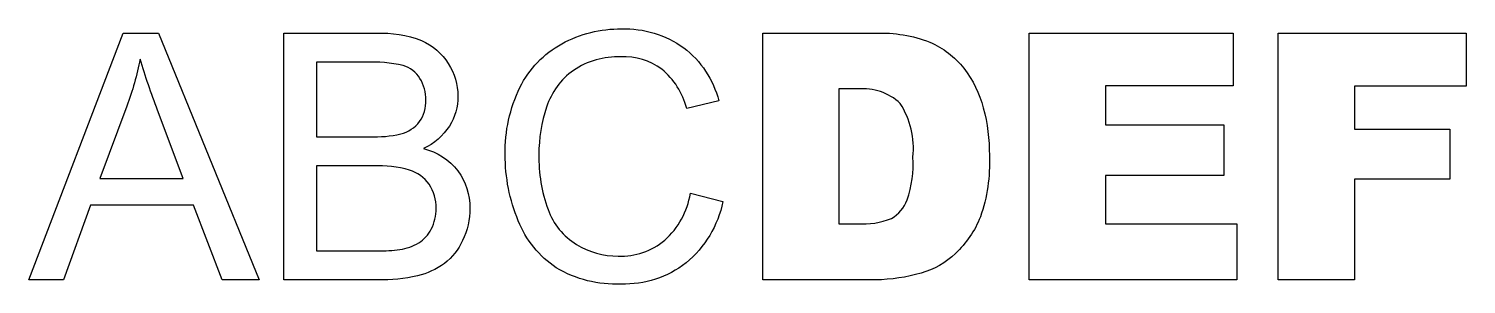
# Model space of a CAD drawing. Header units: millimetres. Extents: x 10 to 68.4, y 9.7 to 20.
import ezdxf

# ---------------------------------------------------------------- set-up
doc = ezdxf.new("R2010")
doc.units = ezdxf.units.MM
doc.layers.get('0').update_dxf_attribs({"lineweight": 25, "true_color": 0xffffff})

msp = doc.modelspace()

# ---------------------------------------------------------------- linework, layer by layer
at = {"flags": 128}
for points in [[(36.866, 13.336), (38.189, 13.001, -0.167453), (36.692, 10.515, -0.173432), (34.049, 9.659, -0.145701), (31.419, 10.317, -0.152604), (29.877, 12.224, -0.101451), (29.349, 14.905, -0.120062), (29.946, 17.63, -0.153347), (31.644, 19.396, -0.127948), (34.069, 20, -0.165199), (36.593, 19.236, -0.167022), (38.019, 17.087), (36.716, 16.78, 0.15602), (35.706, 18.37, 0.165889), (34.042, 18.868, 0.15893), (32.115, 18.315, 0.161763), (31.027, 16.832, 0.081983), (30.713, 14.911, 0.093314), (31.085, 12.684, 0.170262), (32.241, 11.262, 0.138492), (33.939, 10.791, 0.180382), (35.822, 11.432, 0.170149)], [(20.36, 9.829), (20.36, 19.829), (24.112, 19.829, -0.101345), (25.95, 19.526, -0.155055), (27.035, 18.591, -0.142579), (27.427, 17.271, -0.141304), (27.079, 16.064, -0.143013), (26.028, 15.15, -0.163538), (27.423, 14.243, -0.168329), (27.911, 12.729, -0.116197), (27.614, 11.422, -0.118811), (26.881, 10.491, -0.099101), (25.786, 9.997, -0.06112), (24.173, 9.829)], [(39.804, 19.829), (44.395, 19.829, -0.102164), (46.588, 19.461, -0.123838), (47.969, 18.404, -0.103182), (48.76, 16.801, -0.065918), (49.006, 14.864, -0.09424), (48.641, 12.377, -0.110277), (47.628, 10.897, -0.123054), (46.236, 10.102, -0.065212), (44.395, 9.829), (39.804, 9.829)], [(12.885, 13.936), (16.276, 13.936), (15.232, 16.705, -0.020028), (14.523, 18.779, -0.038979), (13.984, 16.869)], [(21.683, 15.628), (23.846, 15.628, 0.065947), (25.108, 15.744, 0.166525), (25.868, 16.241, 0.162771), (26.124, 17.115, 0.144165), (25.885, 17.991, 0.18321), (25.203, 18.51, 0.067339), (23.682, 18.649), (21.683, 18.649)], [(42.894, 17.565), (42.894, 12.101), (43.651, 12.101, 0.11082), (45.029, 12.316, 0.174533), (45.67, 13.066, 0.093761), (45.902, 14.802, 0.170738), (45.384, 16.978, 0.21675), (43.665, 17.565)], [(21.683, 11.01), (24.173, 11.01, 0.039395), (25.073, 11.057, 0.094848), (25.837, 11.33, 0.131837), (26.342, 11.886, 0.126312), (26.54, 12.729, 0.156179), (26.253, 13.701, 0.167295), (25.459, 14.28, 0.075144), (23.996, 14.447), (21.683, 14.447)]]:
    msp.add_lwpolyline(points, format="xyb", close=True, dxfattribs=at)
for points in [[(10, 9.829), (13.84, 19.829), (15.266, 19.829), (19.359, 9.829), (17.851, 9.829), (16.685, 12.858), (12.503, 12.858), (11.405, 9.829)], [(50.622, 19.829), (58.903, 19.829), (58.903, 17.694), (53.719, 17.694), (53.719, 16.105), (58.528, 16.105), (58.528, 14.065), (53.719, 14.065), (53.719, 12.094), (59.053, 12.094), (59.053, 9.829), (50.622, 9.829)], [(60.729, 19.829), (68.369, 19.829), (68.369, 17.681), (63.833, 17.681), (63.833, 15.935), (67.708, 15.935), (67.708, 13.915), (63.833, 13.915), (63.833, 9.829), (60.729, 9.829)]]:
    msp.add_lwpolyline(points, close=True, dxfattribs=at)

doc.saveas('drawing.dxf')
